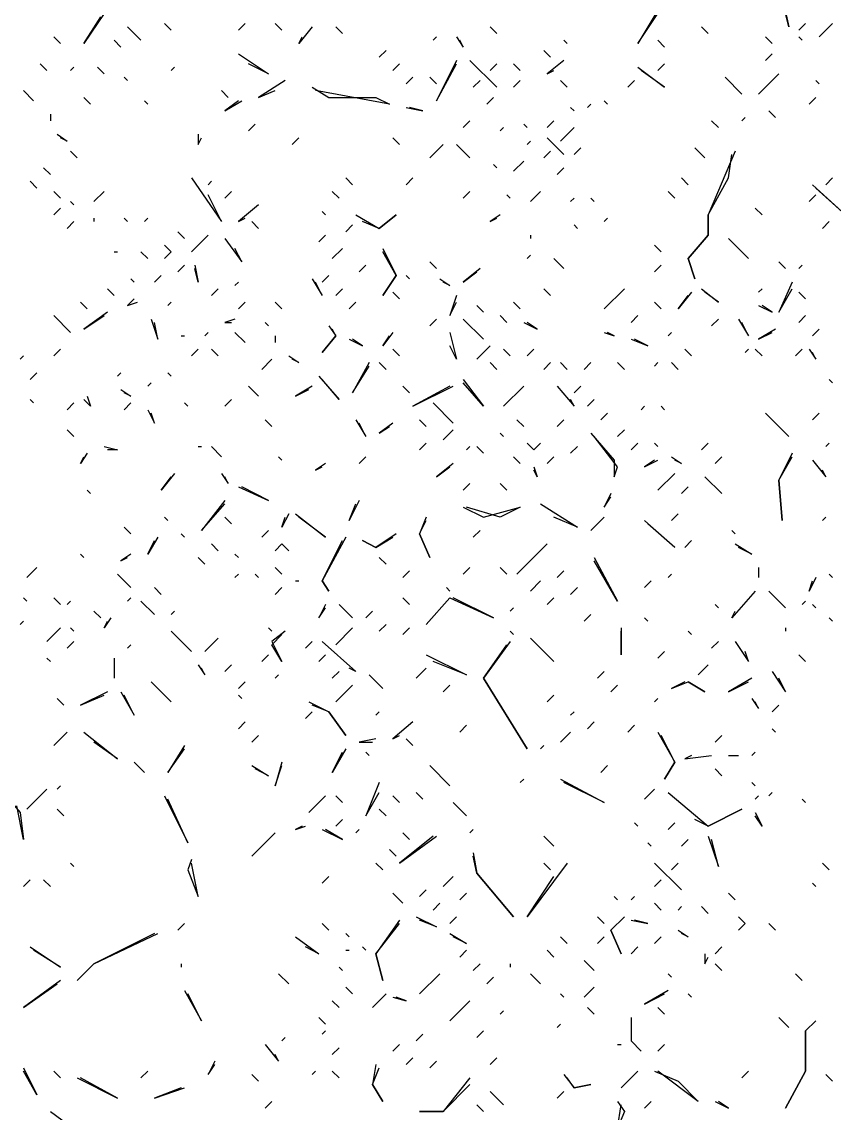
# Model space of a CAD drawing. Extents: x 1 to 2775, y -31 to 2075.
# Drawn here: x 1776.2 to 1816.6, y 652.1 to 706.2 of the extents above; entities that cross this region are included whole.
import ezdxf

# ---------------------------------------------------------------- set-up
doc = ezdxf.new("R2010")
doc.units = 0
doc.layers.add('LINEWORK', color=4, linetype='CONTINUOUS')

msp = doc.modelspace()

# ---------------------------------------------------------------- linework, layer by layer
at = {"layer": 'LINEWORK'}
for points in [[(1814, 707.5), (1814.3333, 706), (1814, 707.3333)], [(1780.3333, 706.6667), (1779.3333, 705.1667), (1780.1667, 706.5)], [(1807.8333, 706.8333), (1806.8333, 705.1667), (1807.8333, 706.6667)], [(1781.5, 706), (1782.1667, 705.3333)], [(1783.3333, 706.1667), (1783.6667, 705.8333)], [(1787.3333, 706.1667), (1787, 705.8333)], [(1788.8333, 706.1667), (1789.1667, 705.8333)], [(1790.6667, 706), (1790, 705.1667), (1790.1667, 705.5)], [(1791.8333, 706), (1792.1667, 705.6667)], [(1799.5, 706), (1799.8333, 705.6667)], [(1810, 706), (1810.3333, 705.6667)], [(1815.1667, 706.1667), (1814.8333, 705.8333)], [(1816.5, 706.1667), (1815.8333, 705.5)], [(1777.8333, 705.5), (1778.1667, 705.1667)], [(1780.8333, 705.3333), (1781.1667, 705)], [(1796.8333, 705.5), (1796.6667, 705.3333)], [(1797.8333, 705.5), (1798.1667, 705), (1798, 705.3333)], [(1803.1667, 705.3333), (1803.3333, 705.1667)], [(1807.8333, 705.3333), (1808.1667, 705)], [(1813.1667, 705.5), (1813.5, 705.1667)], [(1814.8333, 705.5), (1815, 705.3333)], [(1794.3333, 704.8333), (1794, 704.5)], [(1802.1667, 704.8333), (1802.5, 704.5)], [(1777.1667, 704.1667), (1777.5, 703.8333)], [(1787, 704.6667), (1788.5, 703.6667), (1787.5, 704.1667)], [(1795, 704.1667), (1794.6667, 703.8333)], [(1797.8333, 704.3333), (1796.8333, 702.3333), (1797.8333, 704.1667)], [(1798.5, 704.3333), (1799.8333, 703)], [(1799.8333, 704.1667), (1799.5, 703.8333)], [(1800.6667, 704.1667), (1801, 703.8333)], [(1803.1667, 704.3333), (1802.3333, 703.6667), (1802.6667, 703.8333)], [(1808.1667, 704.1667), (1807.8333, 703.8333)], [(1813.5, 704.6667), (1813.1667, 704.3333)], [(1778.8333, 704), (1778.6667, 703.8333)], [(1780, 704), (1780.3333, 703.6667)], [(1783.8333, 704), (1783.6667, 703.8333)], [(1806.8333, 704), (1808.1667, 703), (1807, 703.8333)], [(1813.8333, 703.6667), (1812.8333, 702.6667)], [(1781.3333, 703.5), (1781.5, 703.3333)], [(1789.3333, 703.3333), (1788, 702.5), (1788.8333, 702.8333)], [(1795.6667, 703.5), (1795.3333, 703.1667)], [(1796.5, 703.5), (1796.8333, 703.1667)], [(1799, 703.3333), (1798.6667, 703)], [(1801, 703.3333), (1800.6667, 703)], [(1803, 703.3333), (1803.3333, 703)], [(1806.6667, 703.3333), (1806.3333, 703)], [(1811.1667, 703.5), (1812, 702.6667)], [(1815.6667, 703.3333), (1815.8333, 703.1667)], [(1776.3333, 702.8333), (1776.8333, 702.3333)], [(1786.1667, 702.8333), (1786.5, 702.5)], [(1790.6667, 703), (1791.5, 702.5), (1793.8333, 702.5), (1794.5, 702.1667), (1790.8333, 702.8333)], [(1779.3333, 702.5), (1779.6667, 702.1667)], [(1782.3333, 702.3333), (1782.5, 702.1667)], [(1787, 702.3333), (1786.3333, 701.8333), (1787.1667, 702.3333)], [(1795.3333, 702), (1796.1667, 701.8333), (1795.5, 702)], [(1799.6667, 702.5), (1799.3333, 702.1667)], [(1803.5, 702), (1803.6667, 701.8333)], [(1804.5, 702.1667), (1804.3333, 702)], [(1805.1667, 702.3333), (1805.3333, 702.1667)], [(1815.6667, 702.5), (1815.3333, 702.1667)], [(1777.6667, 701.6667), (1777.6667, 701.3333)], [(1812.1667, 701.5), (1812, 701.3333)], [(1813.3333, 701.8333), (1813.6667, 701.5)], [(1787.8333, 701.1667), (1787.5, 700.8333)], [(1798.5, 701.3333), (1798.1667, 701)], [(1800.1667, 701), (1800, 700.8333)], [(1801.1667, 701.1667), (1801.3333, 701)], [(1802.6667, 701.3333), (1802.3333, 701)], [(1803.6667, 701), (1803, 700.3333)], [(1810.5, 701.3333), (1810.8333, 701)], [(1778, 700.6667), (1778.5, 700.3333), (1778.1667, 700.5)], [(1785, 700.6667), (1785, 700.1667), (1785.1667, 700.5)], [(1790, 700.5), (1789.6667, 700.1667)], [(1794.6667, 700.5), (1795, 700.1667)], [(1802.3333, 700.5), (1803.1667, 699.6667)], [(1778.6667, 699.8333), (1779, 699.5)], [(1797.1667, 700.1667), (1796.5, 699.5)], [(1797.8333, 700.1667), (1798.5, 699.5)], [(1801.5, 700.3333), (1801.3333, 700.1667)], [(1802.5, 699.8333), (1802.1667, 699.5)], [(1804, 700), (1803.6667, 699.6667)], [(1811.6667, 699.8333), (1810.3333, 696.6667), (1810.3333, 695.6667), (1809.3333, 694.5), (1809.6667, 693.5), (1809.3333, 694.5), (1810.3333, 695.6667), (1810.3333, 696.6667), (1811.3333, 698.5), (1811.5, 699.6667)], [(1809.6667, 700), (1810.1667, 699.5)], [(1801.1667, 699.3333), (1800.6667, 698.8333)], [(1777.3333, 699), (1777.6667, 698.6667)], [(1799.6667, 699.1667), (1799.8333, 699)], [(1803.1667, 699), (1802.8333, 698.6667)], [(1776.6667, 698.3333), (1777, 698)], [(1784.6667, 698.5), (1786.1667, 696.3333), (1785.5, 697.6667)], [(1785.6667, 698.3333), (1785.5, 698.1667)], [(1792.3333, 698.5), (1792.6667, 698.1667)], [(1795.6667, 698.5), (1795.3333, 698.1667)], [(1809, 698.5), (1809.3333, 698.1667)], [(1816.5, 698.5), (1816.1667, 698.1667)], [(1777.8333, 697.8333), (1778.1667, 697.5)], [(1780.3333, 697.8333), (1779.8333, 697.3333)], [(1786.6667, 697.8333), (1786.3333, 697.5)], [(1791.6667, 697.8333), (1792, 697.5)], [(1798.5, 697.8333), (1798.1667, 697.5)], [(1800.3333, 697.6667), (1800.5, 697.5)], [(1802, 697.8333), (1801.5, 697.3333)], [(1808.3333, 697.8333), (1808.6667, 697.5)], [(1815.6667, 697.6667), (1815.3333, 697.3333)], [(1815.5, 698.1667), (1817.3333, 696.5), (1818.1667, 696.6667), (1817.3333, 696.5), (1815.6667, 698)], [(1778.6667, 697.3333), (1778.8333, 697.1667)], [(1788, 697.1667), (1787, 696.3333), (1787.3333, 696.5)], [(1803.6667, 697.5), (1803.5, 697.3333)], [(1804.5, 697.5), (1804.6667, 697.3333)], [(1778.1667, 697), (1777.8333, 696.6667)], [(1791.1667, 696.8333), (1791.3333, 696.6667)], [(1792.8333, 696.6667), (1794, 696), (1794.8333, 696.6667), (1794, 696), (1793.1667, 696.3333)], [(1800, 696.6667), (1799.5, 696.3333), (1799.8333, 696.5)], [(1812.6667, 697), (1813, 696.6667)], [(1778.8333, 696.3333), (1778.5, 696)], [(1779.8333, 696.5), (1779.8333, 696.3333)], [(1781.3333, 696.5), (1781.5, 696.3333)], [(1782.5, 696.5), (1782.3333, 696.3333)], [(1787.6667, 696.3333), (1788, 696)], [(1792.6667, 696.1667), (1792.3333, 695.8333)], [(1803.6667, 696.1667), (1803.8333, 696)], [(1805.3333, 696.5), (1805.1667, 696.3333)], [(1816.3333, 696.3333), (1816, 696)], [(1784, 695.8333), (1784.3333, 695.5)], [(1785.5, 695.6667), (1784.6667, 694.8333)], [(1786.3333, 695.5), (1787.1667, 694.3333), (1786.8333, 695)], [(1791.3333, 695.6667), (1791, 695.3333)], [(1801.5, 695.6667), (1801.5, 695.5)], [(1811.3333, 695.5), (1812.3333, 694.5)], [(1783.3333, 695.1667), (1783.6667, 694.8333), (1783.3333, 694.5), (1783.6667, 694.8333)], [(1792.1667, 695), (1791.6667, 694.5)], [(1794.1667, 695), (1794.8333, 693.6667), (1794.1667, 692.6667), (1794.8333, 693.6667), (1794.1667, 694.8333)], [(1807.6667, 695.1667), (1808, 694.8333)], [(1780.8333, 694.8333), (1781, 694.8333)], [(1782.1667, 694.8333), (1782.5, 694.5)], [(1801.5, 694.6667), (1801.3333, 694.5)], [(1802.6667, 694.5), (1803.1667, 694)], [(1784.3333, 694.1667), (1784, 693.8333)], [(1784.8333, 694.1667), (1785, 693.3333), (1784.8333, 694)], [(1793.3333, 694.1667), (1793, 693.8333)], [(1796.5, 694.3333), (1796.8333, 694)], [(1799, 694), (1798.1667, 693.3333), (1798.8333, 693.8333)], [(1808, 694.1667), (1807.6667, 693.8333)], [(1813.8333, 694.3333), (1814.1667, 694)], [(1815, 694.1667), (1814.8333, 694)], [(1781.6667, 693.5), (1781.8333, 693.3333)], [(1783.1667, 693.6667), (1782.8333, 693.3333)], [(1787, 693.3333), (1786.8333, 693.1667)], [(1790.6667, 693.5), (1791.1667, 692.6667), (1790.8333, 693.3333)], [(1791.5, 693.6667), (1791.1667, 693.3333)], [(1795.3333, 693.6667), (1795.5, 693.5)], [(1797, 693.5), (1797.5, 693.1667), (1797.1667, 693.3333)], [(1814.5, 693.3333), (1813.8333, 691.8333), (1814.5, 693)], [(1780.5, 693), (1780.8333, 692.6667)], [(1786, 693), (1785.6667, 692.6667)], [(1792.1667, 693), (1791.8333, 692.6667)], [(1794.6667, 692.8333), (1795, 692.5)], [(1802.1667, 693), (1802.5, 692.6667)], [(1806.1667, 693), (1805.1667, 692)], [(1809.5, 692.8333), (1808.8333, 692), (1809.3333, 692.6667)], [(1810, 693), (1810.8333, 692.3333), (1810.1667, 692.8333)], [(1813, 693), (1812.8333, 692.8333)], [(1814.8333, 692.8333), (1815.1667, 692.5)], [(1779.1667, 692.3333), (1779.5, 692)], [(1781.8333, 692.5), (1781.5, 692.1667), (1782, 692.3333)], [(1783.6667, 692.3333), (1783.5, 692.1667)], [(1787.3333, 692.3333), (1787, 692)], [(1788.8333, 692.3333), (1789.1667, 692)], [(1792.8333, 692.3333), (1792.5, 692)], [(1797.8333, 692.6667), (1797.5, 691.6667), (1797.8333, 692.3333)], [(1800.6667, 692.3333), (1801, 692)], [(1807.6667, 692.3333), (1808, 692)], [(1780.5, 691.8333), (1779.3333, 691), (1780.3333, 691.6667)], [(1798.8333, 692.1667), (1799.1667, 691.8333)], [(1812.8333, 692.1667), (1813.5, 691.8333), (1813, 692.1667)], [(1777.8333, 691.6667), (1778.6667, 690.8333)], [(1782.6667, 691.5), (1783, 690.5), (1782.8333, 691.3333)], [(1786.8333, 691.5), (1786.3333, 691.3333), (1786.6667, 691.3333)], [(1788.3333, 691.3333), (1788.5, 691.1667)], [(1791.5, 691.1667), (1791.8333, 690.6667), (1791.1667, 689.8333), (1791.8333, 690.6667), (1791.6667, 691)], [(1796.8333, 691.5), (1796.5, 691.1667)], [(1798.1667, 691.5), (1799.1667, 690.5)], [(1800, 691.6667), (1800.3333, 691.3333)], [(1801.1667, 691.3333), (1801.8333, 691), (1801.3333, 691.3333)], [(1806.8333, 691.6667), (1806.5, 691.3333)], [(1810.8333, 691.5), (1810.5, 691.1667)], [(1811.8333, 691.5), (1812.3333, 690.6667), (1812, 691.3333)], [(1815.1667, 691.6667), (1814.8333, 691.3333)], [(1784.1667, 690.6667), (1784.3333, 690.6667)], [(1785.5, 690.8333), (1785.3333, 690.6667)], [(1786.8333, 690.8333), (1787.3333, 690.3333)], [(1788.8333, 690.6667), (1788.8333, 690.3333)], [(1794.6667, 690.8333), (1794.1667, 690.1667), (1794.5, 690.6667)], [(1797.5, 690.8333), (1797.8333, 689.5), (1797.5, 690.1667)], [(1805.1667, 690.8333), (1805.6667, 690.6667), (1805.3333, 690.8333)], [(1808.5, 690.8333), (1808.3333, 690.6667)], [(1813.6667, 691), (1812.8333, 690.5), (1813.5, 690.8333)], [(1815.8333, 691), (1815.5, 690.6667)], [(1792.5, 690.5), (1793.1667, 690.1667), (1792.6667, 690.5)], [(1799.5, 690.1667), (1798.8333, 689.5)], [(1806.5, 690.5), (1807.3333, 690.1667), (1806.6667, 690.5)], [(1776.3333, 689.6667), (1776.1667, 689.5)], [(1778.1667, 690), (1777.8333, 689.6667)], [(1785, 690), (1784.6667, 689.6667)], [(1785.6667, 690), (1786, 689.6667)], [(1789.5, 689.6667), (1790, 689.3333), (1789.6667, 689.5)], [(1794.6667, 690), (1795, 689.6667)], [(1800.1667, 690), (1800.5, 689.6667)], [(1801.6667, 690), (1801.3333, 689.6667)], [(1809.1667, 690), (1809.5, 689.6667)], [(1812.3333, 690), (1812.1667, 689.8333)], [(1812.6667, 690), (1813, 689.6667)], [(1815, 690), (1814.6667, 689.6667)], [(1815.3333, 690), (1815.6667, 689.5), (1815.5, 689.8333)], [(1788.6667, 689.5), (1788.1667, 689)], [(1793.5, 689.3333), (1792.6667, 687.8333), (1793.5, 689.1667)], [(1794, 689.3333), (1794.3333, 689)], [(1799.5, 689.3333), (1799.8333, 689)], [(1802.5, 689.3333), (1802.1667, 689)], [(1803, 689.3333), (1803.3333, 689)], [(1804.5, 689.3333), (1804.1667, 689)], [(1805.8333, 689.3333), (1806.1667, 689)], [(1807.8333, 689.3333), (1807.6667, 689.1667)], [(1808.5, 689.3333), (1808.8333, 689)], [(1777, 688.8333), (1776.6667, 688.5)], [(1781.1667, 688.8333), (1781, 688.6667)], [(1783.5, 688.8333), (1783.6667, 688.6667)], [(1791, 688.6667), (1792, 687.5), (1791.1667, 688.5)], [(1798.1667, 688.5), (1799.1667, 687.1667), (1798.1667, 688.3333)], [(1816.3333, 688.5), (1816.5, 688.3333)], [(1781.1667, 688), (1781.6667, 687.6667), (1781.3333, 687.8333)], [(1782.6667, 688.3333), (1782.5, 688.1667)], [(1787.5, 688.1667), (1788, 687.6667)], [(1790.6667, 688.1667), (1789.8333, 687.6667), (1790.5, 688)], [(1795.1667, 688.1667), (1795.5, 687.8333)], [(1797.5, 688.1667), (1795.6667, 687.1667), (1797.6667, 688.1667)], [(1801.1667, 688.1667), (1800.1667, 687.1667)], [(1802.8333, 688.1667), (1803.6667, 687.1667), (1803.5, 687.5)], [(1804, 688.1667), (1803.6667, 687.8333)], [(1776.6667, 687.5), (1776.8333, 687.3333)], [(1779.5, 687.6667), (1779.6667, 687.1667), (1779.3333, 687.5)], [(1786.6667, 687.5), (1786.3333, 687.1667)], [(1804.6667, 687.5), (1804.3333, 687.1667)], [(1778.8333, 687.3333), (1778.5, 687)], [(1781.6667, 687.3333), (1781.3333, 687)], [(1782.5, 687), (1782.8333, 686.3333), (1782.6667, 686.8333)], [(1784.3333, 687.3333), (1784.5, 687.1667)], [(1796.6667, 687.3333), (1797.6667, 686.3333)], [(1805.3333, 686.8333), (1805, 686.5)], [(1807.1667, 687.1667), (1807, 687)], [(1808, 687.1667), (1808.1667, 687)], [(1813.1667, 686.8333), (1814.3333, 685.6667)], [(1815.8333, 686.8333), (1815.5, 686.5)], [(1788.3333, 686.5), (1788.6667, 686.1667)], [(1792.8333, 686.5), (1793.3333, 685.6667), (1793, 686.3333)], [(1794.6667, 686.3333), (1794, 685.8333), (1794.5, 686.1667)], [(1796, 686.5), (1796.3333, 686.1667)], [(1800.8333, 686.5), (1801.1667, 686.1667)], [(1803.1667, 686.5), (1802.8333, 686.1667)], [(1778.5, 686), (1778.8333, 685.6667)], [(1797.6667, 686), (1797.1667, 685.5)], [(1800, 685.8333), (1800.1667, 685.6667)], [(1804.5, 685.8333), (1805.6667, 684.5), (1805.6667, 683.6667), (1805.8333, 684.1667), (1804.6667, 685.6667)], [(1806.1667, 686), (1805.8333, 685.6667)], [(1796.3333, 685.3333), (1796, 685)], [(1801.3333, 685.3333), (1801.6667, 685), (1802, 685.3333), (1801.6667, 685)], [(1806.8333, 685.3333), (1806.5, 685)], [(1807.6667, 685.3333), (1807.8333, 685.1667)], [(1810.3333, 685.3333), (1810, 685)], [(1816.3333, 685.3333), (1816.1667, 685.1667)], [(1779.5, 684.8333), (1779.1667, 684.3333), (1779.3333, 684.6667)], [(1780.3333, 685.1667), (1781, 685), (1780.5, 685)], [(1785, 685.1667), (1785.1667, 685.1667)], [(1785.6667, 685.1667), (1786.1667, 684.6667)], [(1789, 684.6667), (1789.1667, 684.5)], [(1793.3333, 684.6667), (1793, 684.3333)], [(1798.5, 685.1667), (1798.3333, 685)], [(1798.8333, 685.1667), (1799.1667, 684.8333)], [(1800.6667, 684.6667), (1801, 684.3333)], [(1802.6667, 684.6667), (1802.3333, 684.3333)], [(1803.8333, 685.1667), (1803.5, 684.8333)], [(1808.5, 684.6667), (1809, 684.3333), (1808.6667, 684.5)], [(1811, 684.6667), (1810.6667, 684.3333)], [(1814.5, 684.8333), (1813.8333, 683.5), (1814, 681.5), (1813.8333, 683.5), (1814.5, 684.6667)], [(1791.3333, 684.3333), (1790.8333, 684), (1791.1667, 684.1667)], [(1797.6667, 684.3333), (1796.8333, 683.6667), (1797.5, 684.1667)], [(1801.6667, 684.1667), (1801.8333, 683.6667), (1801.6667, 684)], [(1807.6667, 684.5), (1807.1667, 684.1667), (1807.8333, 684.5)], [(1815.5, 684.5), (1816.1667, 683.6667), (1816, 684)], [(1783.8333, 683.8333), (1783.1667, 683), (1783.6667, 683.6667)], [(1786.1667, 683.8333), (1786.5, 683.3333), (1786.3333, 683.6667)], [(1808.6667, 683.8333), (1807.8333, 683)], [(1810.1667, 683.6667), (1811, 682.8333)], [(1787, 683.1667), (1788.5, 682.5), (1787.1667, 683.1667)], [(1798.5, 683.3333), (1798.1667, 683)], [(1800, 683.3333), (1800.3333, 683)], [(1809.3333, 683.1667), (1809, 682.8333)], [(1779.5, 683), (1779.6667, 682.8333)], [(1786.3333, 682.5), (1785.1667, 681), (1786.3333, 682.3333)], [(1793, 682.5), (1792.5, 681.5), (1792.8333, 682.3333)], [(1805.5, 682.8333), (1805.1667, 682.1667), (1805.5, 682.6667)], [(1798.1667, 682.1667), (1799.1667, 681.6667), (1801, 682.1667), (1800, 681.6667), (1798.3333, 682.1667)], [(1802, 682.3333), (1803.8333, 681.1667), (1802.6667, 681.6667)], [(1783.3333, 681.6667), (1783.5, 681.5)], [(1786.3333, 681.6667), (1786.6667, 681.3333)], [(1789.5, 681.8333), (1789.1667, 681.1667), (1789.3333, 681.6667)], [(1789.8333, 681.8333), (1791.3333, 680.6667), (1790, 681.6667)], [(1796.3333, 681.6667), (1796, 680.8333), (1796.5, 679.6667), (1796, 680.8333), (1796.3333, 681.5)], [(1805.1667, 681.6667), (1804.5, 681)], [(1807.1667, 681.5), (1808.6667, 680.1667), (1807.3333, 681.3333)], [(1808.8333, 681.8333), (1808.5, 681.5)], [(1816.1667, 681.6667), (1816, 681.5)], [(1781.3333, 681.1667), (1781.6667, 680.8333)], [(1788.5, 681), (1788.1667, 680.6667)], [(1799, 681), (1798.6667, 680.6667)], [(1811.5, 681), (1811.6667, 680.8333)], [(1783, 680.6667), (1782.5, 679.8333), (1782.8333, 680.5)], [(1784.1667, 680.8333), (1784.3333, 680.6667)], [(1785.6667, 680.3333), (1786, 680)], [(1789.1667, 680.3333), (1788.8333, 680), (1789.1667, 680.3333), (1789.5, 680)], [(1792.3333, 680.6667), (1791.1667, 678.5), (1791.5, 678), (1791.1667, 678.5), (1792.1667, 680.5)], [(1794.8333, 680.8333), (1793.8333, 680.1667), (1793.1667, 680.5), (1793.8333, 680.1667), (1794.6667, 680.6667)], [(1802.3333, 680.3333), (1800.8333, 678.8333)], [(1809.5, 680.5), (1809.1667, 680.1667)], [(1811.6667, 680.3333), (1812.5, 679.8333), (1811.8333, 680.1667)], [(1779.1667, 679.8333), (1779.3333, 679.6667)], [(1781.6667, 679.8333), (1781.1667, 679.5), (1781.5, 679.6667)], [(1786.8333, 679.8333), (1787, 679.6667)], [(1785, 679.6667), (1785.3333, 679.3333)], [(1794, 679.6667), (1794.3333, 679.3333)], [(1804.6667, 679.6667), (1805.8333, 677.5), (1804.6667, 679.5)], [(1777, 679.1667), (1776.5, 678.6667)], [(1781, 678.8333), (1781.6667, 678.1667)], [(1787, 678.8333), (1786.8333, 678.6667)], [(1787.8333, 678.8333), (1788, 678.6667)], [(1788.8333, 679.1667), (1789.1667, 678.8333)], [(1795.5, 679), (1795.1667, 678.6667)], [(1798.5, 679.1667), (1798.1667, 678.8333)], [(1800, 679.1667), (1800.3333, 678.8333)], [(1803.1667, 679), (1802.8333, 678.6667)], [(1808.5, 678.8333), (1808.3333, 678.6667)], [(1812.8333, 679.1667), (1812.8333, 678.6667)], [(1816.3333, 678.8333), (1816.5, 678.6667)], [(1782.8333, 678.1667), (1783.1667, 677.8333)], [(1789.1667, 678.1667), (1788.8333, 677.8333)], [(1789.8333, 678.5), (1790, 678.5)], [(1797.3333, 678.1667), (1797.5, 678)], [(1802, 678.5), (1801.5, 678)], [(1803.8333, 678.1667), (1803.5, 677.8333)], [(1807.5, 678.5), (1807.1667, 678.1667)], [(1815.6667, 678.6667), (1815.3333, 678), (1815.5, 678.5)], [(1776.3333, 677.6667), (1776.5, 677.5)], [(1777.8333, 677.6667), (1778.1667, 677.3333)], [(1781.6667, 677.6667), (1781.5, 677.5)], [(1795.1667, 677.6667), (1795.5, 677.3333)], [(1797.5, 677.6667), (1796.3333, 676.3333), (1797.5, 677.6667), (1799.6667, 676.6667), (1797.6667, 677.6667)], [(1802.6667, 677.6667), (1802.3333, 677.3333)], [(1812.6667, 678), (1811.5, 676.6667), (1811.6667, 677)], [(1813.3333, 678), (1814.1667, 677.1667)], [(1778.6667, 677.5), (1778.5, 677.3333)], [(1782.1667, 677.5), (1782.8333, 676.8333)], [(1791.3333, 677.3333), (1791, 676.6667), (1791.3333, 677.1667)], [(1792, 677.3333), (1792.6667, 676.6667)], [(1800.6667, 677.1667), (1800.5, 677)], [(1810.6667, 677.3333), (1810.8333, 677.1667)], [(1815.1667, 677.5), (1815, 677.3333)], [(1815.5, 677.3333), (1815.6667, 677.1667)], [(1779.8333, 677), (1780.1667, 676.6667)], [(1780.6667, 676.6667), (1780.3333, 676.1667), (1780.5, 676.5)], [(1783.8333, 677), (1783.6667, 676.8333)], [(1793.6667, 677), (1793.3333, 676.6667)], [(1804.5, 676.8333), (1804.1667, 676.5)], [(1807.1667, 676.6667), (1807.3333, 676.5)], [(1816.3333, 676.6667), (1816.5, 676.5)], [(1776.3333, 676.5), (1776.1667, 676.3333)], [(1778.1667, 676.1667), (1777.5, 675.5)], [(1778.6667, 676.1667), (1778.8333, 676)], [(1783.6667, 676), (1784.6667, 675)], [(1788.5, 676.1667), (1788.6667, 676)], [(1789.3333, 676), (1788.6667, 675.5), (1789.1667, 674.5), (1788.6667, 675.3333), (1789.1667, 675.8333)], [(1792.6667, 676.1667), (1791.8333, 675.3333)], [(1794.3333, 676.3333), (1794, 676)], [(1795.5, 676.1667), (1795.1667, 675.8333)], [(1800.5, 676), (1800.6667, 675.8333)], [(1806, 676.1667), (1806, 674.8333), (1806, 676)], [(1809.3333, 676), (1809.5, 675.8333)], [(1814.1667, 676.1667), (1814.1667, 676)], [(1778.8333, 675.5), (1778.5, 675.1667)], [(1786, 675.6667), (1785.3333, 675)], [(1790.6667, 675.5), (1790.3333, 675.1667)], [(1791.1667, 675.5), (1792.8333, 674), (1792.5, 674.1667)], [(1800.5, 675.5), (1799.1667, 673.6667), (1801.3333, 670.1667), (1799.1667, 673.6667), (1800.3333, 675.3333)], [(1801.5, 675.6667), (1802.6667, 674.5)], [(1810.8333, 675.5), (1810.5, 675.1667)], [(1811.6667, 675.5), (1812.3333, 674.5), (1812.1667, 675)], [(1781.6667, 675.3333), (1781.5, 675.1667)], [(1808.1667, 675), (1807.8333, 674.6667)], [(1777.5, 674.6667), (1777.6667, 674.5)], [(1780.8333, 674.6667), (1780.8333, 673.6667)], [(1788.5, 674.8333), (1788.1667, 674.5)], [(1791.3333, 674.8333), (1791, 674.5)], [(1796.3333, 674.8333), (1798.3333, 673.8333), (1796.6667, 674.5)], [(1814.8333, 674.8333), (1815.1667, 674.5)], [(1785, 674.3333), (1785.3333, 673.8333), (1785.1667, 674.1667)], [(1786.6667, 674.3333), (1786.3333, 674)], [(1789, 673.8333), (1788.8333, 673.6667)], [(1792, 674), (1791.6667, 673.6667)], [(1793.5, 673.8333), (1794.1667, 673.1667)], [(1796.3333, 674.1667), (1795.8333, 673.6667)], [(1805.1667, 674), (1804.8333, 673.6667)], [(1810.3333, 674.3333), (1809.8333, 673.8333)], [(1813.5, 674), (1814.1667, 673), (1813.8333, 673.6667)], [(1782.6667, 673.5), (1783.6667, 672.5)], [(1787.3333, 673.5), (1787, 673.1667)], [(1792.6667, 673.3333), (1791.8333, 672.5)], [(1797.5, 673.3333), (1797.1667, 673)], [(1805.8333, 673.3333), (1805.5, 673)], [(1809.1667, 673.5), (1808.5, 673.1667), (1809.3333, 673.5), (1810.1667, 673), (1809.3333, 673.5)], [(1812.5, 673.6667), (1811.3333, 673), (1812.3333, 673.5)], [(1780.5, 673), (1779.1667, 672.3333), (1780.3333, 672.8333)], [(1781.1667, 673), (1781.8333, 671.8333), (1781.3333, 672.8333)], [(1787, 672.8333), (1787.1667, 672.6667)], [(1802.6667, 672.8333), (1802.3333, 672.5)], [(1778, 672.6667), (1778.3333, 672.3333)], [(1790.5, 672.5), (1791.5, 672), (1792.3333, 670.8333), (1791.5, 672), (1790.6667, 672.3333)], [(1807.8333, 672.6667), (1807.6667, 672.5)], [(1812.5, 672.6667), (1812.8333, 672.1667), (1812.6667, 672.5)], [(1813.8333, 672.3333), (1813.5, 672)], [(1790.6667, 672), (1790.3333, 671.6667)], [(1794, 672), (1793.8333, 671.8333)], [(1803.6667, 672), (1803.5, 671.8333)], [(1787.3333, 671.5), (1787, 671.1667)], [(1795.6667, 671.5), (1794.6667, 670.6667), (1795, 670.8333)], [(1798.3333, 671.3333), (1798, 671)], [(1804.6667, 671.5), (1804.3333, 671.1667)], [(1806.6667, 671.3333), (1806.3333, 671)], [(1813.5, 671.1667), (1813.6667, 671)], [(1778.5, 671), (1777.8333, 670.3333)], [(1779.3333, 671), (1781, 669.6667), (1779.8333, 670.5)], [(1788, 670.8333), (1787.6667, 670.5)], [(1793.8333, 670.6667), (1793, 670.5), (1793.6667, 670.5)], [(1795.3333, 670.6667), (1795.6667, 670.3333)], [(1803.5, 671), (1803, 670.5)], [(1807.8333, 671), (1808.6667, 669.5), (1808.1667, 668.6667), (1808.6667, 669.5), (1808, 670.8333)], [(1811, 670.8333), (1810.6667, 670.5)], [(1784.3333, 670.3333), (1783.5, 669), (1784.3333, 670.1667)], [(1792.3333, 670.1667), (1791.6667, 669), (1792.1667, 670)], [(1802.1667, 670.3333), (1802, 670.1667)], [(1781.8333, 669.5), (1782.3333, 669)], [(1789.1667, 669.5), (1788.8333, 668.3333), (1789.1667, 669.3333)], [(1793.3333, 670), (1793.5, 669.8333)], [(1809.5, 669.8333), (1809.1667, 669.6667), (1810.5, 669.8333)], [(1811.3333, 669.8333), (1811.8333, 669.8333)], [(1812.6667, 670), (1812.5, 669.8333)], [(1787.6667, 669.3333), (1788.5, 668.8333), (1787.8333, 669.1667)], [(1796.5, 669.3333), (1797.5, 668.3333)], [(1805.3333, 669.3333), (1805, 669)], [(1810.6667, 669.1667), (1811, 668.8333)], [(1794, 668.5), (1793.3333, 666.8333), (1794, 668)], [(1801.1667, 668.6667), (1801, 668.5)], [(1803, 668.6667), (1805.1667, 667.5), (1803.1667, 668.5)], [(1812.5, 668.5), (1812.6667, 668.3333)], [(1775.1667, 668.1667), (1776.1667, 667), (1776.3333, 665.6667), (1776, 667.3333)], [(1777.5, 668.1667), (1776.5, 667.1667), (1777.3333, 668)], [(1778.1667, 668.3333), (1778, 668.1667)], [(1795.8333, 668), (1796.1667, 667.6667)], [(1807.6667, 668.1667), (1807.1667, 667.6667)], [(1808.3333, 668), (1810.3333, 666.3333), (1812, 667.1667), (1810.3333, 666.3333), (1809.6667, 666.6667)], [(1813.5, 668), (1813.3333, 667.8333)], [(1783.3333, 667.8333), (1784.5, 665.5), (1783.5, 667.6667)], [(1791.3333, 667.8333), (1790.5, 667)], [(1791.8333, 667.8333), (1792.1667, 667.5)], [(1794.6667, 667.8333), (1795, 667.5)], [(1797.6667, 667.5), (1798.3333, 666.8333)], [(1812.8333, 667.8333), (1812.6667, 667.6667)], [(1815, 667.6667), (1815.1667, 667.5)], [(1778, 667.1667), (1778.3333, 666.8333)], [(1794, 667.1667), (1794.3333, 666.8333)], [(1812.6667, 667), (1813, 666.3333), (1812.6667, 666.8333)], [(1790.1667, 666.3333), (1789.8333, 666.1667), (1790.3333, 666.3333)], [(1792.1667, 666.6667), (1791.8333, 666.3333)], [(1806.6667, 666.5), (1806.8333, 666.3333)], [(1808.6667, 666.5), (1808.3333, 666.1667)], [(1788.8333, 666), (1787.6667, 664.8333)], [(1791.1667, 666.1667), (1792.1667, 665.6667), (1791.3333, 666.1667)], [(1793, 666.1667), (1792.8333, 666)], [(1796.6667, 665.8333), (1795, 664.5), (1796.8333, 665.8333)], [(1795.1667, 666), (1795.5, 665.6667)], [(1798.6667, 666.1667), (1798.5, 666)], [(1802.1667, 665.8333), (1802.6667, 665.3333)], [(1810.3333, 665.8333), (1810.8333, 664.3333), (1810.5, 665.6667)], [(1794.5, 665.1667), (1794.8333, 664.8333)], [(1807.3333, 665.5), (1807.5, 665.3333)], [(1809.3333, 665.6667), (1809, 665.3333)], [(1784.6667, 664.6667), (1784.5, 664.1667), (1785, 662.8333), (1784.6667, 664.5)], [(1798.6667, 665), (1798.8333, 664), (1800.6667, 661.8333), (1798.8333, 664), (1798.6667, 664.8333)], [(1778.6667, 664.5), (1778.8333, 664.3333)], [(1793.8333, 664.5), (1794.1667, 664.1667)], [(1803.3333, 664.5), (1801.3333, 661.8333), (1802.6667, 663.8333)], [(1802.1667, 664.5), (1802.5, 664.1667)], [(1807.6667, 664.5), (1809, 663.1667)], [(1808.8333, 664.5), (1808.5, 664.1667)], [(1816, 664.5), (1816.3333, 664.1667)], [(1776.6667, 663.6667), (1776.3333, 663.3333)], [(1777.3333, 663.6667), (1777.6667, 663.3333)], [(1791.5, 663.8333), (1791.1667, 663.5)], [(1797.6667, 663.8333), (1797.1667, 663.3333)], [(1808, 663.6667), (1807.6667, 663.3333)], [(1794.6667, 663), (1795.1667, 662.5)], [(1796.3333, 663.1667), (1796, 662.8333)], [(1798.3333, 663), (1798, 662.6667)], [(1811.3333, 663), (1811.6667, 662.6667)], [(1815.5, 663.5), (1815.6667, 663.3333)], [(1797, 662.5), (1796.6667, 662.1667)], [(1805.6667, 662.8333), (1805.8333, 662.6667)], [(1806.6667, 662.8333), (1806.5, 662.6667)], [(1807.6667, 662.5), (1808, 662.1667)], [(1809, 662.3333), (1808.8333, 662.1667)], [(1810, 662.3333), (1810.3333, 662)], [(1784.3333, 661.5), (1784, 661.1667)], [(1791.1667, 661.5), (1791.5, 661.1667)], [(1795, 661.6667), (1793.8333, 660), (1794.1667, 658.6667), (1793.8333, 660), (1795, 661.5)], [(1795.8333, 661.8333), (1796.8333, 661.3333), (1796, 661.6667)], [(1797.8333, 661.8333), (1797.5, 661.5)], [(1804.8333, 661.8333), (1805.1667, 661.5)], [(1806.1667, 661.8333), (1805.5, 661.1667), (1806, 660), (1805.5, 661.1667)], [(1806.5, 661.6667), (1807.3333, 661.5), (1806.6667, 661.6667)], [(1811.8333, 661.8333), (1812.1667, 661.5), (1811.8333, 661.1667), (1812.1667, 661.5)], [(1813.3333, 661.5), (1813.6667, 661.1667)], [(1782.8333, 661), (1779.8333, 659.5), (1779, 658.6667), (1779.8333, 659.5), (1783, 661)], [(1789.8333, 660.8333), (1791, 660), (1790.3333, 660.3333)], [(1792.3333, 661), (1792.5, 660.8333)], [(1797.5, 661), (1798.3333, 660.5), (1797.6667, 660.8333)], [(1803, 660.8333), (1803.3333, 660.5)], [(1805.1667, 660.8333), (1804.8333, 660.5)], [(1808, 660.8333), (1807.6667, 660.5)], [(1808.8333, 661.1667), (1809.3333, 660.8333), (1809, 661)], [(1776.6667, 660.3333), (1778.1667, 659.3333), (1776.8333, 660.1667)], [(1793.1667, 660.3333), (1793.3333, 660.1667)], [(1806.8333, 660.3333), (1806.5, 660)], [(1811, 660.3333), (1810.6667, 660)], [(1792.3333, 660.1667), (1792.5, 660.1667)], [(1798.3333, 660.1667), (1798, 659.8333)], [(1802.3333, 660.1667), (1802.6667, 659.8333)], [(1810.1667, 660), (1810.1667, 659.5), (1810.3333, 659.8333)], [(1784.1667, 659.5), (1784.1667, 659.3333)], [(1792, 659.3333), (1792.1667, 659.1667)], [(1799, 659.5), (1798.6667, 659.1667)], [(1800.5, 659.5), (1800.5, 659.3333)], [(1804.1667, 659.6667), (1804.6667, 659.1667)], [(1810.6667, 659.5), (1811, 659.1667)], [(1778.1667, 658.6667), (1776.3333, 657.3333), (1778, 658.5)], [(1789, 659), (1789.5, 658.5)], [(1797, 659), (1796, 658)], [(1799.6667, 658.8333), (1799.3333, 658.5)], [(1801.5, 659), (1802, 658.5)], [(1808.3333, 659), (1808.5, 658.8333)], [(1814.6667, 659), (1815, 658.6667)], [(1784.3333, 658.1667), (1785.1667, 656.6667), (1784.5, 658)], [(1792.3333, 658.3333), (1792.6667, 658)], [(1804.6667, 658.3333), (1804.1667, 657.8333)], [(1808.3333, 658.1667), (1807.1667, 657.5), (1808.1667, 658)], [(1791.6667, 657.6667), (1792, 657.3333)], [(1794.3333, 658), (1793.6667, 657.3333)], [(1794.6667, 657.8333), (1795.3333, 657.6667), (1794.8333, 657.8333)], [(1798.5, 657.6667), (1797.5, 656.6667)], [(1803, 658), (1803.1667, 657.8333)], [(1809.3333, 658), (1809.5, 657.8333)], [(1800.1667, 657.1667), (1800, 657)], [(1804.3333, 657.3333), (1804.6667, 657)], [(1807.8333, 657.3333), (1808.1667, 657)], [(1791, 656.8333), (1791.3333, 656.5)], [(1803, 656.5), (1802.8333, 656.3333)], [(1806.5, 656.8333), (1806.5, 655.6667), (1807, 655.1667), (1806.5, 655.6667)], [(1813.8333, 656.8333), (1814.3333, 656.3333)], [(1815.6667, 656.6667), (1815.1667, 656.1667), (1815.1667, 654.1667), (1814.1667, 652.3333), (1815.1667, 654.1667), (1815.1667, 656.1667)], [(1791.3333, 656.1667), (1791.1667, 656)], [(1796.1667, 656), (1795.8333, 655.6667)], [(1799.1667, 656.1667), (1798.8333, 655.8333)], [(1788.3333, 655.5), (1789, 654.6667), (1788.8333, 655)], [(1789.3333, 655.8333), (1789.1667, 655.6667)], [(1795, 655.5), (1794.6667, 655.1667)], [(1805.8333, 655.5), (1806, 655.5)], [(1808.1667, 655.5), (1807.8333, 655.1667)], [(1792, 655.3333), (1791.6667, 655)], [(1776.3333, 654.3333), (1777, 653), (1776.3333, 654.1667)], [(1785.8333, 654.6667), (1785.5, 654), (1785.8333, 654.5)], [(1793.8333, 654.5), (1793.6667, 653.5), (1794.1667, 652.6667), (1793.6667, 653.5), (1794, 654.3333)], [(1795.6667, 654.8333), (1795.3333, 654.5)], [(1796.8333, 654.6667), (1796.5, 654.3333)], [(1799.8333, 654.8333), (1799.5, 654.5)], [(1777.8333, 654.1667), (1778.1667, 653.8333)], [(1779, 653.8333), (1781, 652.8333), (1779.1667, 653.8333)], [(1782.5, 654.1667), (1782.1667, 653.8333)], [(1787.6667, 654), (1788, 653.6667)], [(1790.8333, 654.1667), (1790.6667, 654)], [(1791.6667, 654.1667), (1792, 653.8333)], [(1798.5, 653.8333), (1797.1667, 652.1667), (1796, 652.1667), (1797.1667, 652.1667), (1798.5, 653.5)], [(1803.1667, 654), (1803.6667, 653.3333), (1804.5, 653.5), (1803.6667, 653.3333), (1803.3333, 653.8333)], [(1806.8333, 654.1667), (1806, 653.3333)], [(1807.6667, 654.1667), (1808.8333, 653.6667), (1809.8333, 652.6667), (1807.8333, 654.1667)], [(1812.3333, 654.1667), (1812, 653.8333)], [(1816.1667, 654), (1816.5, 653.6667)], [(1784.1667, 653.3333), (1782.8333, 652.8333), (1784.3333, 653.3333)], [(1799.5, 653.1667), (1800.1667, 652.5)], [(1803.1667, 653.1667), (1802.8333, 652.8333)], [(1777.6667, 652.1667), (1779.5, 650.8333), (1778.5, 651.3333)], [(1788.6667, 652.6667), (1788.3333, 652.3333)], [(1798.8333, 652.5), (1799.1667, 652.1667)], [(1805.8333, 652.6667), (1806.1667, 652.1667), (1805.8333, 651.3333), (1806.8333, 649.5), (1806.5, 648.8333), (1806.8333, 649.5), (1805.8333, 651.3333), (1806, 652.5)], [(1807.5, 652.6667), (1807.1667, 652.3333)], [(1810.6667, 652.6667), (1811.3333, 652.3333), (1810.8333, 652.6667)]]:
    msp.add_lwpolyline(points, dxfattribs=at)

doc.saveas('drawing.dxf')
